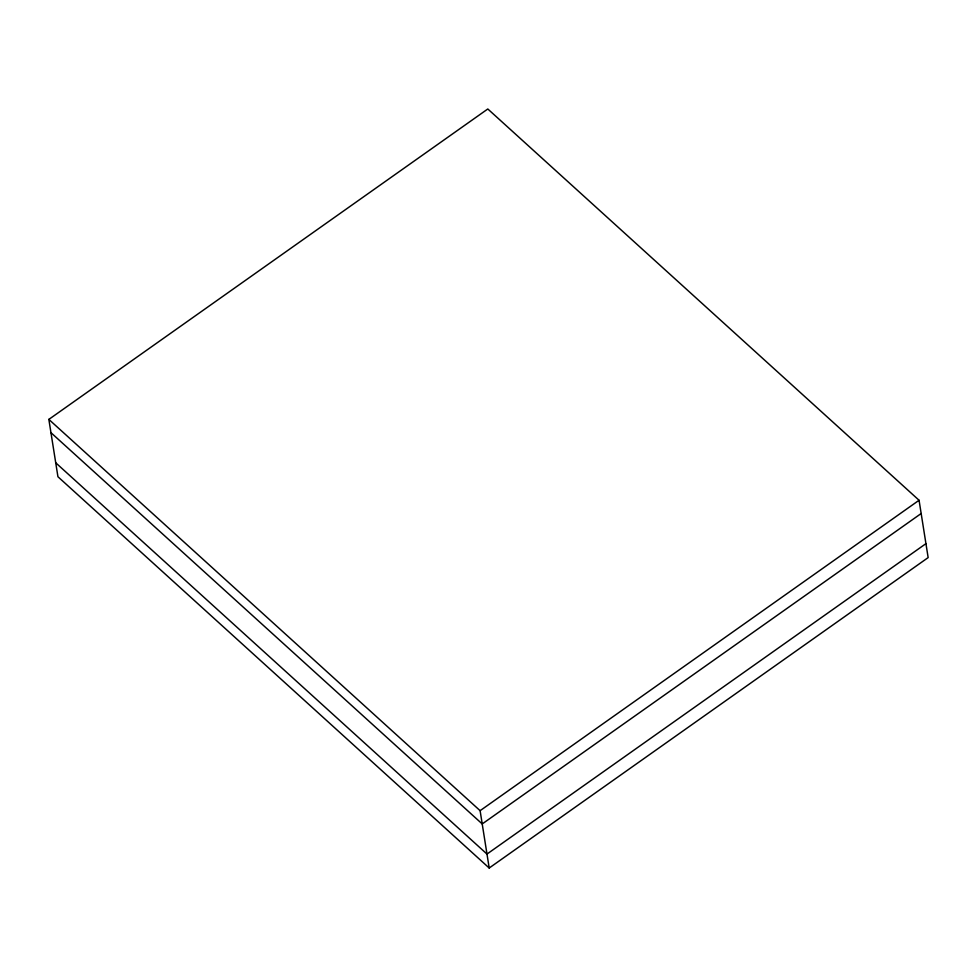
<?xml version="1.0" encoding="UTF-8"?>
<svg xmlns="http://www.w3.org/2000/svg" width="977" height="977" viewBox="0 0 977 977"><rect width="100%" height="100%" fill="white"/><g stroke="black" fill="none" stroke-linecap="round" stroke-linejoin="round"><path stroke-width="1.47" d="M48.85 419.402L487.804 108.984L919.064 500.261L928.15 557.598L489.196 868.016L57.936 476.739L48.85 419.402L480.11 810.678L489.196 868.016M480.11 810.678L919.064 500.261M921.164 513.523L482.211 823.941L50.951 432.664M925.94 543.652L486.986 854.069L55.726 462.793"/></g></svg>
